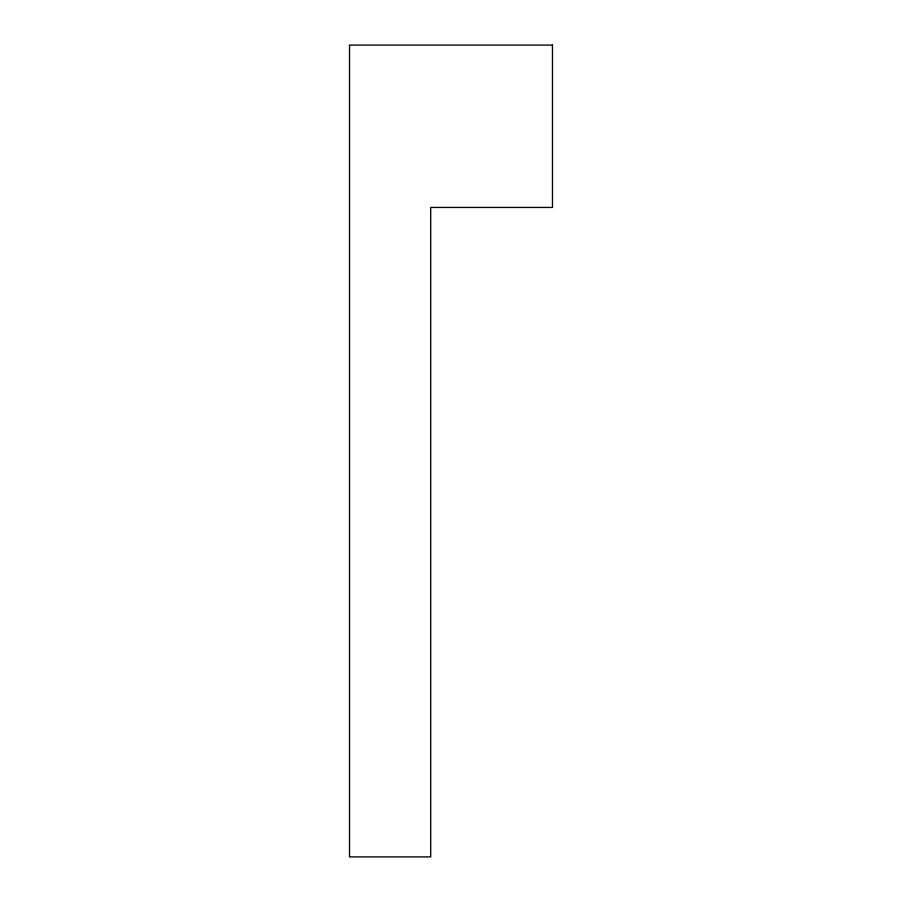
<?xml version="1.0" encoding="UTF-8"?>
<svg xmlns="http://www.w3.org/2000/svg" width="902" height="902" viewBox="0 0 902 902"><rect width="100%" height="100%" fill="white"/><g stroke="black" fill="none" stroke-linecap="round" stroke-linejoin="round"><path stroke-width="1.35" d="M552.475 45.1L349.525 45.1L349.525 856.9L430.705 856.9L430.705 207.46L552.475 207.46L552.475 45.1"/></g></svg>
